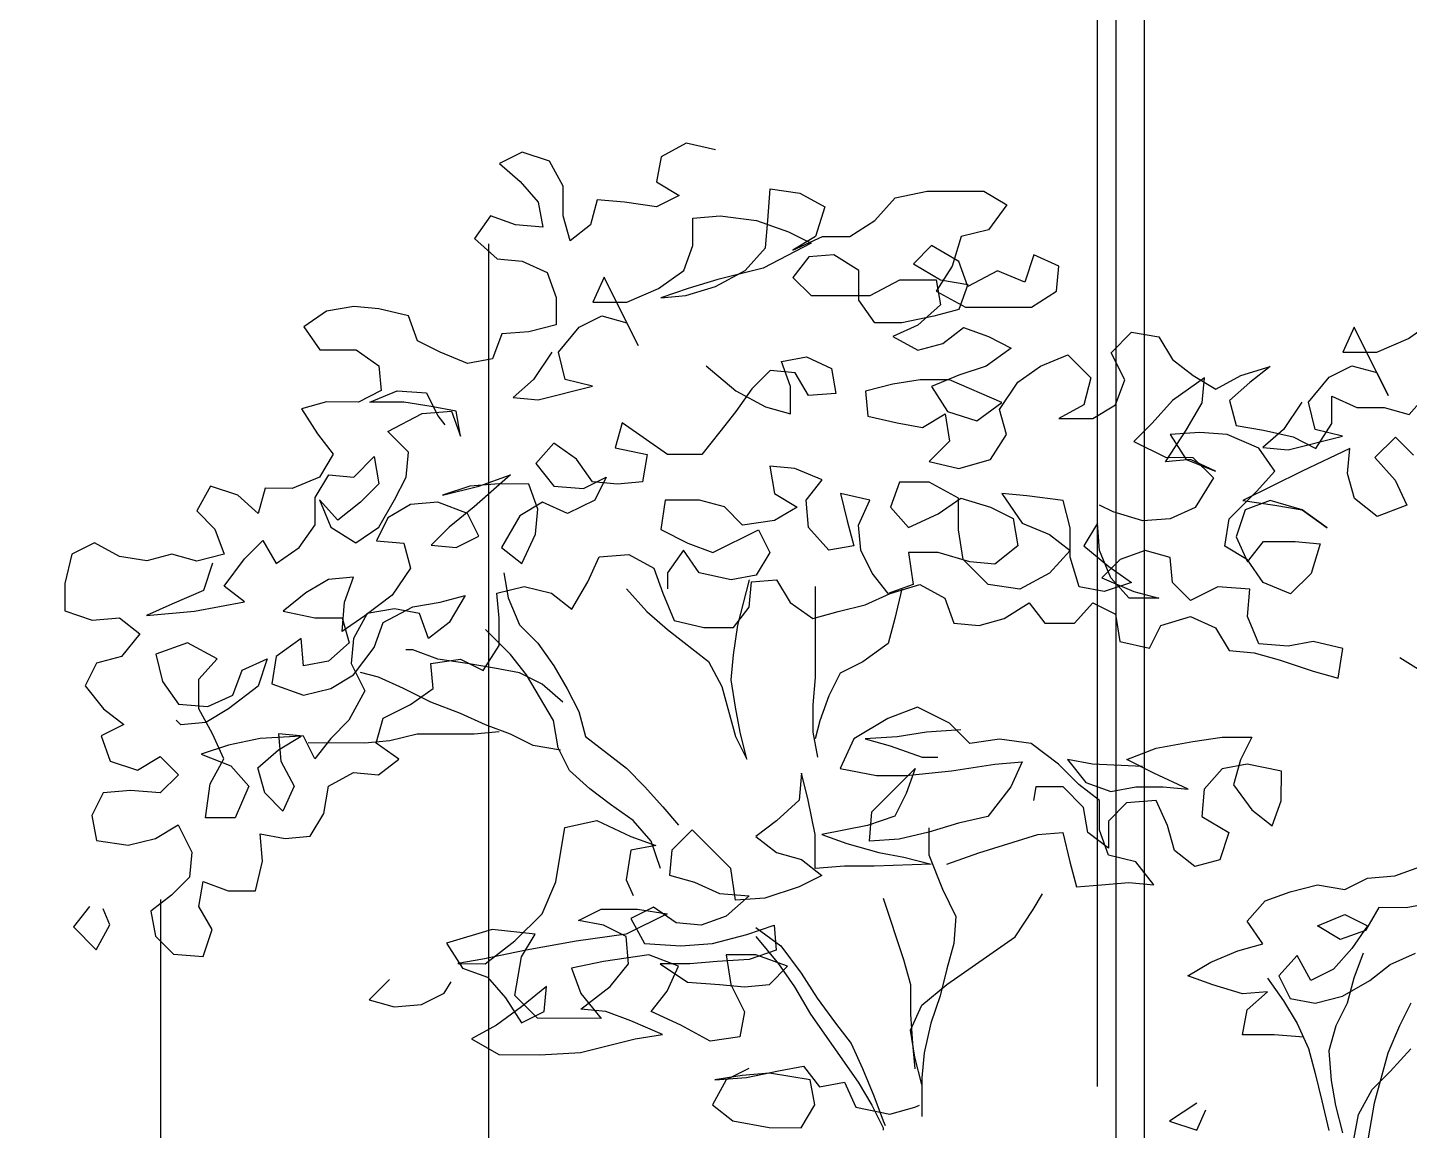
# Model space of a CAD drawing. Header units: millimetres. Extents: x -249630 to 95394, y -188036 to 109963.
# Drawn here: x -87299.6 to -86924.9, y 96982 to 97281.2 of the extents above; entities that cross this region are included whole.
import ezdxf

# ---------------------------------------------------------------- set-up
doc = ezdxf.new("R2010")
doc.units = ezdxf.units.MM
for name, color, linetype in [('AHojas', 86, 'Continuous'), ('ATronco', 36, 'Continuous'), ('Layer2', 8, 'Continuous')]:
    doc.layers.add(name, color=color, linetype=linetype)

# ---------------------------------------------------------------- blocks, each defined once
blk = doc.blocks.new('Arbol_01')
at = {"layer": 'AHojas'}
for p, q in [((-0.10552, 2.83584), (-0.11685, 2.82967)), ((-0.09214, 2.83273), (-0.10552, 2.83584)), ((-0.17966, 2.83178), (-0.18996, 2.82665)), ((-0.16731, 2.82765), (-0.17966, 2.83178)), ((-0.11685, 2.82967), (-0.11892, 2.81834)), ((-0.18996, 2.82665), (-0.1807, 2.8184)), ((-0.16114, 2.81632), (-0.16731, 2.82765)), ((-0.1807, 2.8184), (-0.17247, 2.80912)), ((-0.16115, 2.80294), (-0.16114, 2.81632)), ((-0.11892, 2.81834), (-0.10863, 2.81216)), ((-0.17247, 2.80912), (-0.17043, 2.7978)), ((-0.1457, 2.81013), (-0.1488, 2.79881)), ((-0.13335, 2.80909), (-0.1457, 2.81013)), ((-0.11893, 2.80702), (-0.13335, 2.80909)), ((-0.10863, 2.81216), (-0.11893, 2.80702)), ((-0.06848, 2.80079), (-0.06744, 2.81521)), ((-0.06744, 2.81521), (-0.05406, 2.81314)), ((-0.05406, 2.81314), (-0.04274, 2.80695)), ((-0.02009, 2.80075), (-0.01081, 2.81104)), ((-0.01081, 2.81104), (0.00361, 2.81411)), ((0.00361, 2.81411), (0.02935, 2.81409)), ((0.02935, 2.81409), (0.03964, 2.8079)), ((-0.1941, 2.80297), (-0.20132, 2.79268)), ((-0.18278, 2.79884), (-0.1941, 2.80297)), ((-0.15807, 2.79161), (-0.16115, 2.80294)), ((-0.10246, 2.80185), (-0.09011, 2.80287)), ((-0.09011, 2.80287), (-0.07363, 2.8008)), ((-0.04274, 2.80695), (-0.04687, 2.79356)), ((0.03964, 2.8079), (0.03139, 2.79658)), ((-0.17043, 2.7978), (-0.18278, 2.79884)), ((-0.1488, 2.79881), (-0.15807, 2.79161)), ((-0.10247, 2.7895), (-0.10246, 2.80185)), ((-0.07363, 2.8008), (-0.05922, 2.79564)), ((-0.06953, 2.78844), (-0.06848, 2.80079)), ((-0.03142, 2.79355), (-0.02009, 2.80075)), ((0.03139, 2.79658), (0.01903, 2.7935)), ((-0.20132, 2.79268), (-0.19103, 2.7834)), ((-0.04893, 2.79048), (-0.07056, 2.77917)), ((-0.05922, 2.79564), (-0.04893, 2.79048)), ((-0.05717, 2.7874), (-0.04378, 2.79356)), ((-0.04687, 2.79356), (-0.05717, 2.7874)), ((-0.04378, 2.79356), (-0.03142, 2.79355)), ((0.01903, 2.7935), (0.0149, 2.78012)), ((-0.1066, 2.77817), (-0.10247, 2.7895)), ((-0.0788, 2.77815), (-0.06953, 2.78844)), ((-0.04997, 2.7843), (-0.05718, 2.77504)), ((-0.03864, 2.78532), (-0.04997, 2.7843)), ((-0.02732, 2.7781), (-0.03864, 2.78532)), ((0.00564, 2.7894), (-0.0026, 2.78117)), ((0.01799, 2.78218), (0.00564, 2.7894)), ((0.05197, 2.78524), (0.04784, 2.77288)), ((0.0633, 2.78008), (0.05197, 2.78524)), ((-0.19103, 2.7834), (-0.17971, 2.78236)), ((-0.17971, 2.78236), (-0.16838, 2.7772)), ((-0.11794, 2.76995), (-0.1066, 2.77817)), ((-0.09219, 2.77095), (-0.0788, 2.77815)), ((-0.07056, 2.77917), (-0.09116, 2.77404)), ((-0.02733, 2.76472), (-0.02732, 2.7781)), ((-0.0026, 2.78117), (0.00975, 2.77395)), ((0.0149, 2.78012), (0.00768, 2.7688)), ((0.0221, 2.77085), (0.01799, 2.78218)), ((0.03549, 2.77804), (0.0221, 2.77085)), ((0.04784, 2.77288), (0.03549, 2.77804)), ((0.06226, 2.76875), (0.0633, 2.78008)), ((-0.16838, 2.7772), (-0.16428, 2.76587)), ((-0.14264, 2.77512), (-0.1478, 2.7638)), ((-0.12723, 2.74421), (-0.14264, 2.77512)), ((-0.09116, 2.77404), (-0.10455, 2.76993)), ((-0.05718, 2.77504), (-0.04895, 2.76679)), ((-0.02218, 2.76677), (-0.00879, 2.77397)), ((-0.00879, 2.77397), (0.00769, 2.77395)), ((0.00769, 2.77395), (0.00974, 2.76262)), ((0.00975, 2.77395), (0.0221, 2.77188)), ((0.0221, 2.77188), (0.01797, 2.76056)), ((-0.16428, 2.76587), (-0.16429, 2.75351)), ((-0.13236, 2.76378), (-0.11794, 2.76995)), ((-0.10455, 2.76993), (-0.11691, 2.76583)), ((-0.11691, 2.76583), (-0.10558, 2.76685)), ((-0.10558, 2.76685), (-0.09219, 2.77095)), ((-0.04895, 2.76679), (-0.02218, 2.76677)), ((0.00768, 2.7688), (0.02106, 2.76158)), ((0.05092, 2.76156), (0.06226, 2.76875)), ((-0.26828, 2.75979), (-0.27858, 2.75259)), ((-0.25592, 2.76184), (-0.26828, 2.75979)), ((-0.2446, 2.7608), (-0.25592, 2.76184)), ((-0.23121, 2.75769), (-0.2446, 2.7608)), ((-0.1478, 2.7638), (-0.13236, 2.76378)), ((-0.02013, 2.75441), (-0.02733, 2.76472)), ((0.00974, 2.76262), (-0.00057, 2.75336)), ((0.01797, 2.76056), (0.00664, 2.75748)), ((0.02106, 2.76158), (0.05092, 2.76156)), ((-0.2271, 2.74636), (-0.23121, 2.75769)), ((-0.16429, 2.75351), (-0.17665, 2.75044)), ((-0.15399, 2.75248), (-0.14369, 2.75761)), ((-0.14369, 2.75761), (-0.13237, 2.75452)), ((-0.13237, 2.75452), (-0.12723, 2.74421)), ((-0.00778, 2.7544), (-0.02013, 2.75441)), ((-0.00057, 2.75336), (-0.0119, 2.74823)), ((0.00664, 2.75748), (-0.00778, 2.7544)), ((0.22164, 2.74734), (0.23297, 2.75557)), ((-0.27858, 2.75259), (-0.27138, 2.74229)), ((-0.189, 2.74942), (-0.19313, 2.7381)), ((-0.17665, 2.75044), (-0.189, 2.74942)), ((-0.16327, 2.74116), (-0.15399, 2.75248)), ((-0.0119, 2.74823), (-0.00058, 2.74204)), ((0.01075, 2.74512), (0.02002, 2.75232)), ((0.02002, 2.75232), (0.03135, 2.74819)), ((0.03135, 2.74819), (0.04164, 2.74303)), ((0.08694, 2.74093), (0.09622, 2.75019)), ((0.09622, 2.75019), (0.10857, 2.74812)), ((0.10857, 2.74812), (0.11474, 2.73781)), ((0.19693, 2.75251), (0.19177, 2.74119)), ((0.21235, 2.72161), (0.19693, 2.75251)), ((0.20721, 2.74118), (0.22164, 2.74734)), ((-0.27138, 2.74229), (-0.25491, 2.74227)), ((-0.25491, 2.74227), (-0.24462, 2.73505)), ((-0.21681, 2.74121), (-0.2271, 2.74636)), ((-0.20446, 2.73605), (-0.21681, 2.74121)), ((-0.16636, 2.74116), (-0.17461, 2.72881)), ((-0.16019, 2.7288), (-0.16327, 2.74116)), ((-0.00058, 2.74204), (0.01075, 2.74512)), ((0.04164, 2.74303), (0.0303, 2.7348)), ((0.09311, 2.72857), (0.08694, 2.74093)), ((0.19177, 2.74119), (0.20721, 2.74118)), ((-0.24462, 2.73505), (-0.2436, 2.72373)), ((-0.19313, 2.7381), (-0.20446, 2.73605)), ((-0.09635, 2.73492), (-0.08297, 2.72358)), ((-0.06236, 2.73695), (-0.05104, 2.739)), ((-0.05826, 2.72562), (-0.06236, 2.73695)), ((-0.05104, 2.739), (-0.03971, 2.73384)), ((0.0303, 2.7348), (0.01794, 2.73069)), ((0.04471, 2.72758), (0.05502, 2.73478)), ((0.05502, 2.73478), (0.06738, 2.73992)), ((0.06738, 2.73992), (0.07767, 2.72961)), ((0.11474, 2.73781), (0.124, 2.7306)), ((0.14562, 2.73058), (0.15901, 2.73468)), ((0.15901, 2.73468), (0.14974, 2.72749)), ((0.18558, 2.72987), (0.19588, 2.73501)), ((0.19588, 2.73501), (0.20721, 2.73191)), ((-0.17461, 2.72881), (-0.18388, 2.72058)), ((-0.14784, 2.7257), (-0.16019, 2.7288)), ((-0.06752, 2.73283), (-0.07576, 2.7246)), ((-0.05619, 2.73179), (-0.06752, 2.73283)), ((-0.05002, 2.72149), (-0.05619, 2.73179)), ((-0.03971, 2.73384), (-0.03767, 2.72251)), ((0.00044, 2.72865), (-0.01192, 2.7266)), ((0.01382, 2.72864), (0.00044, 2.72865)), ((0.01794, 2.73069), (0.00558, 2.72556)), ((0.0375, 2.71832), (0.01382, 2.72864)), ((0.07767, 2.72961), (0.07456, 2.71726)), ((0.08898, 2.71724), (0.09311, 2.72857)), ((0.12915, 2.72956), (0.11472, 2.71928)), ((0.124, 2.7306), (0.13429, 2.72441)), ((0.12811, 2.71824), (0.12915, 2.72956)), ((0.13429, 2.72441), (0.14562, 2.73058)), ((0.1763, 2.71855), (0.18558, 2.72987)), ((0.20721, 2.73191), (0.21235, 2.72161)), ((-0.2436, 2.72373), (-0.2539, 2.71859)), ((-0.24875, 2.71858), (-0.23639, 2.72372)), ((-0.23639, 2.72372), (-0.22301, 2.72268)), ((-0.22301, 2.72268), (-0.21787, 2.71238)), ((-0.17256, 2.71954), (-0.14784, 2.7257)), ((-0.07576, 2.7246), (-0.08298, 2.71431)), ((-0.08297, 2.72358), (-0.06959, 2.71636)), ((-0.05827, 2.71326), (-0.05826, 2.72562)), ((-0.03767, 2.72251), (-0.05002, 2.72149)), ((-0.01192, 2.7266), (-0.02428, 2.72353)), ((-0.02428, 2.72353), (-0.02326, 2.7122)), ((0.00558, 2.72556), (0.01278, 2.71422)), ((0.03646, 2.71523), (0.04471, 2.72758)), ((0.14974, 2.72749), (0.14047, 2.71926)), ((0.22181, 2.713), (0.23108, 2.72329)), ((-0.26832, 2.7186), (-0.27965, 2.71552)), ((-0.27965, 2.71552), (-0.27245, 2.70419)), ((-0.2539, 2.71859), (-0.26832, 2.7186)), ((-0.23331, 2.71857), (-0.24875, 2.71858)), ((-0.22095, 2.7165), (-0.23331, 2.71857)), ((-0.20963, 2.71443), (-0.22095, 2.7165)), ((-0.18388, 2.72058), (-0.17256, 2.71954)), ((-0.06959, 2.71636), (-0.05827, 2.71326)), ((0.02616, 2.71009), (0.0375, 2.71832)), ((0.03954, 2.7039), (0.03646, 2.71523)), ((0.07456, 2.71726), (0.06323, 2.71109)), ((0.07868, 2.71108), (0.08898, 2.71724)), ((0.11472, 2.71928), (0.10545, 2.70899)), ((0.12089, 2.70589), (0.12811, 2.71824)), ((0.14047, 2.71926), (0.14354, 2.70793)), ((0.17321, 2.71856), (0.16497, 2.70621)), ((0.17938, 2.70619), (0.1763, 2.71855)), ((0.18679, 2.70892), (0.1868, 2.72127)), ((0.1868, 2.72127), (0.19813, 2.71611)), ((0.19813, 2.71611), (0.21048, 2.7161)), ((0.21048, 2.7161), (0.22181, 2.713)), ((-0.24053, 2.70519), (-0.22508, 2.71341)), ((-0.22508, 2.71341), (-0.21169, 2.71443)), ((-0.21787, 2.71238), (-0.21478, 2.70825)), ((-0.21169, 2.71443), (-0.20758, 2.7031)), ((-0.20758, 2.7031), (-0.20963, 2.71443)), ((-0.13447, 2.70921), (-0.13757, 2.69789)), ((-0.11389, 2.69478), (-0.13447, 2.70921)), ((-0.08298, 2.71431), (-0.0902, 2.70505)), ((-0.02326, 2.7122), (-0.00988, 2.7091)), ((-0.00988, 2.7091), (0.00145, 2.70703)), ((0.00145, 2.70703), (0.01175, 2.7132)), ((0.01175, 2.7132), (0.0138, 2.70084)), ((0.01278, 2.71422), (0.02616, 2.71009)), ((0.06323, 2.71109), (0.07868, 2.71108)), ((0.10545, 2.70899), (0.0972, 2.70076)), ((0.17957, 2.6976), (0.18679, 2.70892)), ((-0.27245, 2.70419), (-0.26525, 2.69492)), ((-0.23127, 2.69591), (-0.24053, 2.70519)), ((-0.0902, 2.70505), (-0.09844, 2.69476)), ((0.03233, 2.69258), (0.03954, 2.7039)), ((0.11161, 2.69148), (0.12089, 2.70589)), ((0.12707, 2.70485), (0.11368, 2.70384)), ((0.11368, 2.70384), (0.12088, 2.6925)), ((0.13942, 2.70381), (0.12707, 2.70485)), ((0.15383, 2.69762), (0.13942, 2.70381)), ((0.14354, 2.70793), (0.1559, 2.70586)), ((0.16497, 2.70621), (0.15569, 2.69798)), ((0.1559, 2.70586), (0.16928, 2.70275)), ((0.16702, 2.69694), (0.19173, 2.70309)), ((0.16928, 2.70275), (0.17957, 2.6976)), ((0.19173, 2.70309), (0.17938, 2.70619)), ((0.21562, 2.70271), (0.20634, 2.69345)), ((0.22385, 2.69447), (0.21562, 2.70271)), ((-0.16537, 2.69997), (-0.17361, 2.69071)), ((-0.15508, 2.69276), (-0.16537, 2.69997)), ((-0.13757, 2.69789), (-0.12315, 2.69479)), ((0.0138, 2.70084), (0.00452, 2.69158)), ((0.0972, 2.70076), (0.11161, 2.69354)), ((0.16103, 2.68732), (0.15383, 2.69762)), ((0.15569, 2.69798), (0.16702, 2.69694)), ((0.19502, 2.69758), (0.17339, 2.68731)), ((0.19398, 2.68626), (0.19502, 2.69758)), ((-0.26525, 2.69492), (-0.27144, 2.68462)), ((-0.25599, 2.68461), (-0.24672, 2.69387)), ((-0.24672, 2.69387), (-0.24467, 2.68151)), ((-0.23231, 2.68459), (-0.23127, 2.69591)), ((-0.17361, 2.69071), (-0.16538, 2.68041)), ((-0.14788, 2.68245), (-0.15508, 2.69276)), ((-0.12315, 2.69479), (-0.12522, 2.68243)), ((-0.09844, 2.69476), (-0.11389, 2.69478)), ((0.00452, 2.69158), (0.01791, 2.68848)), ((0.01791, 2.68848), (0.03233, 2.69258)), ((0.11161, 2.69354), (0.12397, 2.69353)), ((0.12294, 2.6925), (0.11161, 2.69148)), ((0.12088, 2.6925), (0.13426, 2.68734)), ((0.13426, 2.68734), (0.12294, 2.6925)), ((0.12397, 2.69353), (0.13323, 2.68425)), ((0.20634, 2.69345), (0.2156, 2.68315)), ((-0.27144, 2.68462), (-0.2838, 2.67949)), ((-0.27351, 2.67536), (-0.26732, 2.68565)), ((-0.26732, 2.68565), (-0.25599, 2.68461)), ((-0.23747, 2.6743), (-0.23231, 2.68459)), ((-0.18494, 2.68557), (-0.20143, 2.67117)), ((-0.19936, 2.68044), (-0.18494, 2.68557)), ((-0.152, 2.67937), (-0.1417, 2.68451)), ((-0.1417, 2.68451), (-0.14686, 2.67421)), ((-0.06756, 2.68959), (-0.06551, 2.67723)), ((-0.05623, 2.68855), (-0.06756, 2.68959)), ((-0.04388, 2.68339), (-0.05623, 2.68855)), ((0.13323, 2.68425), (0.12498, 2.67088)), ((0.17339, 2.68731), (0.1466, 2.67394)), ((0.15278, 2.67806), (0.16103, 2.68732)), ((0.19706, 2.67493), (0.19398, 2.68626)), ((-0.32087, 2.68055), (-0.32705, 2.66923)), ((-0.30851, 2.67642), (-0.32087, 2.68055)), ((-0.29615, 2.6795), (-0.29925, 2.66817)), ((-0.2838, 2.67949), (-0.29615, 2.6795)), ((-0.24467, 2.68151), (-0.25291, 2.67328)), ((-0.21584, 2.67634), (-0.19936, 2.68044)), ((-0.20348, 2.68044), (-0.21584, 2.67634)), ((-0.1901, 2.68146), (-0.20348, 2.68044)), ((-0.17671, 2.68145), (-0.1901, 2.68146)), ((-0.1726, 2.67012), (-0.17671, 2.68145)), ((-0.16538, 2.68041), (-0.152, 2.67937)), ((-0.13655, 2.68141), (-0.14788, 2.68245)), ((-0.12522, 2.68243), (-0.13655, 2.68141)), ((-0.0511, 2.67413), (-0.04388, 2.68339)), ((-0.00887, 2.68232), (-0.013, 2.671)), ((0.00451, 2.68231), (-0.00887, 2.68232)), ((0.01789, 2.67509), (0.00451, 2.68231)), ((0.14042, 2.66571), (0.15278, 2.67806)), ((0.2156, 2.68315), (0.22074, 2.67182)), ((-0.29925, 2.66817), (-0.30851, 2.67642)), ((-0.27352, 2.663), (-0.27351, 2.67536)), ((-0.27145, 2.67433), (-0.26631, 2.66197)), ((-0.26322, 2.66505), (-0.27145, 2.67433)), ((-0.25291, 2.67328), (-0.26322, 2.66505)), ((-0.24469, 2.66195), (-0.23747, 2.6743)), ((-0.23026, 2.67223), (-0.24056, 2.66606)), ((-0.2179, 2.67325), (-0.23026, 2.67223)), ((-0.20452, 2.66809), (-0.2179, 2.67325)), ((-0.17054, 2.67321), (-0.18084, 2.66704)), ((-0.15922, 2.66805), (-0.17054, 2.67321)), ((-0.14686, 2.67421), (-0.15922, 2.66805)), ((-0.11494, 2.67418), (-0.11701, 2.6608)), ((-0.09949, 2.67417), (-0.11494, 2.67418)), ((-0.08817, 2.67107), (-0.09949, 2.67417)), ((-0.06551, 2.67723), (-0.05522, 2.67104)), ((-0.05008, 2.66177), (-0.0511, 2.67413)), ((-0.03565, 2.6772), (-0.03257, 2.66484)), ((-0.02226, 2.6741), (-0.03565, 2.6772)), ((-0.02742, 2.66278), (-0.02226, 2.6741)), ((0.00862, 2.66789), (0.01892, 2.67509)), ((0.01788, 2.66068), (0.01789, 2.67509)), ((0.01892, 2.67509), (0.03231, 2.67096)), ((0.03746, 2.67713), (0.04671, 2.66374)), ((0.04879, 2.67609), (0.03746, 2.67713)), ((0.06526, 2.67402), (0.04879, 2.67609)), ((0.06834, 2.66166), (0.06526, 2.67402)), ((0.08791, 2.66885), (0.08173, 2.67194)), ((0.1466, 2.67394), (0.16102, 2.67187)), ((0.15896, 2.67393), (0.14763, 2.66983)), ((0.17337, 2.6698), (0.15896, 2.67393)), ((0.16102, 2.67187), (0.17337, 2.6698)), ((0.20735, 2.66668), (0.19706, 2.67493)), ((0.22074, 2.67182), (0.20735, 2.66668)), ((-0.32705, 2.66923), (-0.31882, 2.66098)), ((-0.24056, 2.66606), (-0.24572, 2.65577)), ((-0.20143, 2.67117), (-0.21277, 2.66192)), ((-0.19938, 2.65779), (-0.20452, 2.66809)), ((-0.18084, 2.66704), (-0.18909, 2.65263)), ((-0.17364, 2.65879), (-0.1726, 2.67012)), ((-0.07994, 2.66283), (-0.08817, 2.67107)), ((-0.05522, 2.67104), (-0.06552, 2.66487)), ((-0.013, 2.671), (-0.00477, 2.66173)), ((-0.00477, 2.66173), (0.00862, 2.66789)), ((0.03231, 2.67096), (0.0426, 2.6658)), ((0.0426, 2.6658), (0.04465, 2.65344)), ((0.10129, 2.66472), (0.08791, 2.66885)), ((0.11365, 2.66574), (0.10129, 2.66472)), ((0.12498, 2.67088), (0.11365, 2.66574)), ((0.13835, 2.65336), (0.14042, 2.66571)), ((0.14763, 2.66983), (0.1435, 2.65747)), ((0.18469, 2.66155), (0.17337, 2.6698)), ((0.17337, 2.6698), (0.18469, 2.66155)), ((-0.31882, 2.66098), (-0.31472, 2.64965)), ((-0.28073, 2.65271), (-0.27352, 2.663)), ((-0.26631, 2.66197), (-0.25499, 2.65475)), ((-0.25499, 2.65475), (-0.24469, 2.66195)), ((-0.21277, 2.66192), (-0.22101, 2.65369)), ((-0.11701, 2.6608), (-0.10466, 2.65461)), ((-0.09333, 2.65048), (-0.07273, 2.66076)), ((-0.06552, 2.66487), (-0.07994, 2.66283)), ((-0.07273, 2.66076), (-0.06759, 2.65046)), ((-0.04082, 2.65146), (-0.05008, 2.66177)), ((-0.03257, 2.66484), (-0.02949, 2.65351)), ((-0.0264, 2.65145), (-0.02742, 2.66278)), ((0.01993, 2.64729), (0.01788, 2.66068)), ((0.04671, 2.66374), (0.05907, 2.65858)), ((0.06832, 2.64827), (0.06834, 2.66166)), ((0.08069, 2.66371), (0.07451, 2.65342)), ((0.08171, 2.65135), (0.08069, 2.66371)), ((-0.3734, 2.65486), (-0.3837, 2.64972)), ((-0.36208, 2.64867), (-0.3734, 2.65486)), ((-0.30545, 2.64759), (-0.29721, 2.65582)), ((-0.29721, 2.65582), (-0.29104, 2.64551)), ((-0.29104, 2.64551), (-0.28073, 2.65271)), ((-0.24572, 2.65577), (-0.23337, 2.65473)), ((-0.23337, 2.65473), (-0.23029, 2.6434)), ((-0.22101, 2.65369), (-0.20969, 2.65265)), ((-0.20969, 2.65265), (-0.19938, 2.65779)), ((-0.18909, 2.65263), (-0.17983, 2.64541)), ((-0.17983, 2.64541), (-0.17364, 2.65879)), ((-0.10466, 2.65461), (-0.09333, 2.65048)), ((-0.02949, 2.65351), (-0.04082, 2.65146)), ((0.04465, 2.65344), (0.03434, 2.64522)), ((0.05907, 2.65858), (0.06833, 2.65136)), ((0.07451, 2.65342), (0.08582, 2.64414)), ((0.14864, 2.64717), (0.13835, 2.65336)), ((0.1435, 2.65747), (0.14864, 2.64614)), ((0.14864, 2.64614), (0.15585, 2.6554)), ((0.15585, 2.6554), (0.17027, 2.65539)), ((0.17027, 2.65539), (0.18159, 2.65435)), ((0.18159, 2.65435), (0.17746, 2.64097)), ((-0.3837, 2.64972), (-0.38681, 2.63633)), ((-0.34973, 2.6466), (-0.36208, 2.64867)), ((-0.3384, 2.64968), (-0.34973, 2.6466)), ((-0.32708, 2.64658), (-0.3384, 2.64968)), ((-0.31472, 2.64965), (-0.32708, 2.64658)), ((-0.31473, 2.63524), (-0.30545, 2.64759)), ((-0.14998, 2.63715), (-0.14482, 2.64847)), ((-0.14482, 2.64847), (-0.13143, 2.64949)), ((-0.13143, 2.64949), (-0.12011, 2.6433)), ((-0.10672, 2.65152), (-0.11394, 2.64123)), ((-0.09952, 2.64122), (-0.10672, 2.65152)), ((-0.06759, 2.65046), (-0.07378, 2.64017)), ((-0.02127, 2.64115), (-0.0264, 2.65145)), ((-0.00478, 2.6504), (-0.00274, 2.63598)), ((0.0086, 2.65039), (-0.00478, 2.6504)), ((0.02302, 2.64626), (0.0086, 2.65039)), ((0.03124, 2.63595), (0.01993, 2.64729)), ((0.06833, 2.65136), (0.05905, 2.64108)), ((0.07243, 2.63488), (0.06832, 2.64827)), ((0.08685, 2.63899), (0.08171, 2.65135)), ((0.09098, 2.64722), (0.08273, 2.63899)), ((0.10231, 2.65133), (0.09098, 2.64722)), ((0.11363, 2.64823), (0.10231, 2.65133)), ((0.11465, 2.63691), (0.11363, 2.64823)), ((0.15584, 2.63687), (0.14864, 2.64717)), ((-0.31987, 2.64554), (-0.324, 2.63319)), ((-0.23029, 2.6434), (-0.23854, 2.63105)), ((-0.12011, 2.6433), (-0.116, 2.63197)), ((-0.11394, 2.64123), (-0.11394, 2.63403)), ((-0.08511, 2.63812), (-0.09952, 2.64122)), ((-0.07378, 2.64017), (-0.08511, 2.63812)), ((-0.01407, 2.63187), (-0.02127, 2.64115)), ((0.03434, 2.64522), (0.02302, 2.64626)), ((0.05905, 2.64108), (0.04566, 2.63388)), ((0.08582, 2.64414), (0.09611, 2.63692)), ((0.17746, 2.64097), (0.16819, 2.63171)), ((-0.38681, 2.63633), (-0.38682, 2.62398)), ((-0.30547, 2.62802), (-0.31473, 2.63524)), ((-0.26736, 2.63828), (-0.27766, 2.63212)), ((-0.25603, 2.6393), (-0.26736, 2.63828)), ((-0.26016, 2.62798), (-0.25603, 2.6393)), ((-0.19117, 2.63204), (-0.17881, 2.63511)), ((-0.17881, 2.63511), (-0.16646, 2.63201)), ((-0.1572, 2.6248), (-0.14998, 2.63715)), ((-0.08204, 2.61752), (-0.07687, 2.63811)), ((-0.07688, 2.62575), (-0.07584, 2.63708)), ((-0.07584, 2.63708), (-0.06451, 2.6381)), ((-0.06451, 2.6381), (-0.05835, 2.6278)), ((-0.00274, 2.63598), (-0.01407, 2.63187)), ((-0.01304, 2.63187), (0.00035, 2.63598)), ((-0.00789, 2.63393), (-0.01099, 2.62055)), ((0.00035, 2.63598), (0.01167, 2.62979)), ((0.04566, 2.63388), (0.03124, 2.63595)), ((0.08375, 2.63282), (0.07243, 2.63488)), ((0.08273, 2.63899), (0.09714, 2.6328)), ((0.09611, 2.63692), (0.08375, 2.63282)), ((0.09508, 2.62972), (0.08685, 2.63899)), ((0.12288, 2.62866), (0.11465, 2.63691)), ((0.13524, 2.63483), (0.12288, 2.62866)), ((0.14966, 2.63378), (0.13524, 2.63483)), ((0.16819, 2.63171), (0.15584, 2.63687)), ((-0.324, 2.63319), (-0.33842, 2.62702)), ((-0.32813, 2.62392), (-0.30547, 2.62802)), ((-0.27766, 2.63212), (-0.28797, 2.62389)), ((-0.2612, 2.6146), (-0.26016, 2.62798)), ((-0.23854, 2.63105), (-0.2509, 2.62179)), ((-0.22927, 2.62589), (-0.21692, 2.62794)), ((-0.21692, 2.62794), (-0.20559, 2.63102)), ((-0.20559, 2.63102), (-0.21281, 2.61867)), ((-0.19015, 2.62071), (-0.19117, 2.63204)), ((-0.16646, 2.63201), (-0.1572, 2.6248)), ((-0.116, 2.63197), (-0.11087, 2.61961)), ((-0.05835, 2.6278), (-0.04806, 2.62058)), ((-0.02437, 2.62674), (-0.01304, 2.63187)), ((0.01167, 2.62979), (0.01578, 2.61846)), ((0.03844, 2.6205), (0.04977, 2.6277)), ((0.04977, 2.6277), (0.05697, 2.61842)), ((0.07036, 2.61841), (0.0786, 2.62767)), ((0.0786, 2.62767), (0.08889, 2.62251)), ((0.10846, 2.6297), (0.09508, 2.62972)), ((0.09714, 2.6328), (0.10846, 2.6297)), ((0.14861, 2.62143), (0.14966, 2.63378)), ((-0.38682, 2.62398), (-0.37446, 2.61985)), ((-0.33842, 2.62702), (-0.34975, 2.62189)), ((-0.34975, 2.62189), (-0.32813, 2.62392)), ((-0.28797, 2.62389), (-0.27356, 2.62079)), ((-0.2509, 2.62179), (-0.2612, 2.6146)), ((-0.24987, 2.62282), (-0.25606, 2.6115)), ((-0.23751, 2.62487), (-0.24987, 2.62282)), ((-0.24267, 2.6187), (-0.22927, 2.62589)), ((-0.22619, 2.6228), (-0.23751, 2.62487)), ((-0.22208, 2.61147), (-0.22619, 2.6228)), ((-0.0841, 2.61649), (-0.07688, 2.62575)), ((-0.04806, 2.62058), (-0.03673, 2.62366)), ((-0.03673, 2.62366), (-0.02437, 2.62674)), ((0.08889, 2.62251), (0.09094, 2.61016)), ((0.10948, 2.61735), (0.12287, 2.62145)), ((0.12287, 2.62145), (0.13419, 2.61629)), ((0.15375, 2.60907), (0.14861, 2.62143)), ((-0.37446, 2.61985), (-0.36211, 2.62087)), ((-0.36211, 2.62087), (-0.35285, 2.61365)), ((-0.27356, 2.62079), (-0.2612, 2.62077)), ((-0.2612, 2.62077), (-0.25812, 2.60945)), ((-0.2468, 2.60738), (-0.24267, 2.6187)), ((-0.21281, 2.61867), (-0.22208, 2.61147)), ((-0.19016, 2.60835), (-0.19015, 2.62071)), ((-0.11087, 2.61961), (-0.09748, 2.61651)), ((-0.09748, 2.61651), (-0.0841, 2.61649)), ((0.01578, 2.61846), (0.02711, 2.61742)), ((0.02711, 2.61742), (0.03844, 2.6205)), ((0.05697, 2.61842), (0.07036, 2.61841)), ((0.10432, 2.60705), (0.10948, 2.61735)), ((0.13419, 2.61629), (0.14036, 2.60599)), ((-0.35285, 2.61365), (-0.36109, 2.60336)), ((-0.33123, 2.60951), (-0.34565, 2.60438)), ((-0.31785, 2.60229), (-0.33123, 2.60951)), ((-0.27974, 2.61152), (-0.29108, 2.6033)), ((-0.27872, 2.59917), (-0.27974, 2.61152)), ((-0.25812, 2.60945), (-0.2674, 2.60122)), ((-0.25606, 2.6115), (-0.2571, 2.60018)), ((0.09094, 2.61016), (0.10432, 2.60705)), ((0.16714, 2.60803), (0.15375, 2.60907)), ((0.17846, 2.61008), (0.16714, 2.60803)), ((0.19185, 2.60697), (0.17846, 2.61008)), ((-0.36109, 2.60336), (-0.37242, 2.60028)), ((-0.34565, 2.60438), (-0.34257, 2.59202)), ((-0.29108, 2.6033), (-0.29315, 2.59094)), ((-0.25607, 2.59503), (-0.2468, 2.60738)), ((-0.21797, 2.6022), (-0.22929, 2.60633)), ((-0.19738, 2.59703), (-0.19016, 2.60835)), ((0.14036, 2.60599), (0.15169, 2.60495)), ((0.15169, 2.60495), (0.16301, 2.60185)), ((0.18978, 2.59359), (0.19185, 2.60697)), ((0.21759, 2.60283), (0.23096, 2.59458)), ((-0.37242, 2.60028), (-0.37758, 2.58999)), ((-0.32609, 2.59303), (-0.31785, 2.60229)), ((-0.31066, 2.58581), (-0.30653, 2.59713)), ((-0.30653, 2.59713), (-0.2952, 2.60227)), ((-0.2952, 2.60227), (-0.29933, 2.58992)), ((-0.2674, 2.60122), (-0.27872, 2.59917)), ((-0.2571, 2.60018), (-0.25093, 2.58782)), ((-0.22106, 2.60014), (-0.20767, 2.60219)), ((-0.22004, 2.58882), (-0.22106, 2.60014)), ((-0.20459, 2.60013), (-0.21797, 2.6022)), ((-0.20767, 2.60219), (-0.19738, 2.59703)), ((-0.19223, 2.59806), (-0.20459, 2.60013)), ((0.16301, 2.60185), (0.17845, 2.59669)), ((0.17845, 2.59669), (0.18978, 2.59359)), ((-0.34257, 2.59202), (-0.33537, 2.58171)), ((-0.32611, 2.57965), (-0.32609, 2.59303)), ((-0.29315, 2.59094), (-0.27874, 2.58578)), ((-0.26638, 2.58886), (-0.25607, 2.59503)), ((-0.24475, 2.59399), (-0.25298, 2.59605)), ((-0.37758, 2.58999), (-0.36935, 2.57969)), ((-0.32199, 2.58067), (-0.31066, 2.58581)), ((-0.29933, 2.58992), (-0.31272, 2.57963)), ((-0.27874, 2.58578), (-0.26638, 2.58886)), ((-0.25093, 2.58782), (-0.25815, 2.57444)), ((-0.22108, 2.58264), (-0.23343, 2.58883)), ((-0.23034, 2.58162), (-0.22004, 2.58882)), ((-0.36935, 2.57969), (-0.36009, 2.57247)), ((-0.33537, 2.58171), (-0.32199, 2.58067)), ((-0.31994, 2.56831), (-0.32611, 2.57965)), ((-0.31272, 2.57963), (-0.32302, 2.57347)), ((-0.24271, 2.57545), (-0.23034, 2.58162)), ((-0.00073, 2.58038), (-0.01412, 2.57524)), ((0.01368, 2.57316), (-0.00073, 2.58038)), ((-0.36009, 2.57247), (-0.37039, 2.56733)), ((-0.33435, 2.57245), (-0.33641, 2.57451)), ((-0.32302, 2.57347), (-0.33435, 2.57245)), ((-0.25815, 2.57444), (-0.2664, 2.56621)), ((-0.24581, 2.56413), (-0.24271, 2.57545)), ((-0.01412, 2.57524), (-0.02957, 2.56599)), ((0.02294, 2.56388), (0.01368, 2.57316)), ((-0.37039, 2.56733), (-0.36629, 2.556)), ((-0.3148, 2.55698), (-0.31994, 2.56831)), ((-0.29832, 2.56624), (-0.31274, 2.56316)), ((-0.27978, 2.56725), (-0.29832, 2.56624)), ((-0.29008, 2.56829), (-0.28906, 2.55593)), ((-0.27875, 2.56725), (-0.29008, 2.56829)), ((-0.29008, 2.56108), (-0.27978, 2.56725)), ((-0.27361, 2.55695), (-0.27875, 2.56725)), ((-0.2664, 2.56621), (-0.27361, 2.55695)), ((-0.22727, 2.56823), (-0.23963, 2.56515)), ((-0.02957, 2.56599), (-0.03576, 2.55261)), ((-0.01001, 2.567), (-0.02442, 2.56598)), ((-0.02442, 2.56598), (-0.0131, 2.56289)), ((0.00338, 2.56905), (-0.01001, 2.567)), ((0.01883, 2.57006), (0.00338, 2.56905)), ((0.03633, 2.56593), (0.02294, 2.56388)), ((0.05074, 2.56386), (0.03633, 2.56593)), ((0.12385, 2.56482), (0.13724, 2.56687)), ((0.13724, 2.56687), (0.15062, 2.56685)), ((0.15062, 2.56685), (0.14547, 2.55656)), ((-0.31274, 2.56316), (-0.3251, 2.55905)), ((-0.3251, 2.55905), (-0.31171, 2.55389)), ((-0.29936, 2.55285), (-0.29008, 2.56108)), ((-0.23552, 2.55691), (-0.24581, 2.56413)), ((-0.0131, 2.56289), (0.00131, 2.55772)), ((0.06309, 2.55458), (0.05074, 2.56386)), ((0.09398, 2.55661), (0.10737, 2.56175)), ((0.10737, 2.56175), (0.12385, 2.56482)), ((-0.36629, 2.556), (-0.35393, 2.55187)), ((-0.35393, 2.55187), (-0.34363, 2.55804)), ((-0.34363, 2.55804), (-0.3354, 2.54979)), ((-0.32099, 2.54566), (-0.3148, 2.55698)), ((-0.31171, 2.55389), (-0.30349, 2.54462)), ((-0.29628, 2.54152), (-0.29936, 2.55285)), ((-0.28906, 2.55593), (-0.28289, 2.5446)), ((-0.24479, 2.54971), (-0.23552, 2.55691)), ((-0.03576, 2.55261), (-0.01929, 2.54951)), ((-0.02136, 2.53303), (-0.00178, 2.55258)), ((-0.00178, 2.55258), (-0.00591, 2.54126)), ((0.00131, 2.55772), (0.00852, 2.55772)), ((0.01469, 2.55153), (0.03426, 2.5546)), ((0.03426, 2.5546), (0.04662, 2.55562)), ((0.04662, 2.55562), (0.04146, 2.5443)), ((0.07235, 2.5453), (0.06309, 2.55458)), ((0.06721, 2.55663), (0.07544, 2.54633)), ((0.07853, 2.55456), (0.06721, 2.55663)), ((0.10119, 2.55351), (0.07853, 2.55456)), ((0.10633, 2.55042), (0.09398, 2.55661)), ((0.14855, 2.5545), (0.13722, 2.55245)), ((0.14547, 2.55656), (0.14237, 2.54524)), ((0.164, 2.5514), (0.14855, 2.5545)), ((-0.3354, 2.54979), (-0.34365, 2.54156)), ((-0.26745, 2.54458), (-0.25611, 2.55075)), ((-0.25611, 2.55075), (-0.24479, 2.54971)), ((-0.05327, 2.55057), (-0.05431, 2.53821)), ((-0.05019, 2.53821), (-0.05327, 2.55057)), ((-0.01929, 2.54951), (-0.0059, 2.54949)), ((-0.0059, 2.54949), (0.01469, 2.55153)), ((0.07544, 2.54633), (0.08676, 2.5422)), ((0.12177, 2.5432), (0.10633, 2.55042)), ((0.13722, 2.55245), (0.12898, 2.54319)), ((0.16398, 2.53801), (0.164, 2.5514)), ((-0.36939, 2.54159), (-0.37455, 2.5313)), ((-0.35703, 2.54261), (-0.36939, 2.54159)), ((-0.34365, 2.54156), (-0.35703, 2.54261)), ((-0.32306, 2.53022), (-0.32099, 2.54566)), ((-0.30349, 2.54462), (-0.30968, 2.53021)), ((-0.28805, 2.53328), (-0.29628, 2.54152)), ((-0.28289, 2.5446), (-0.28805, 2.53328)), ((-0.26952, 2.53223), (-0.26745, 2.54458)), ((-0.00591, 2.54126), (-0.01107, 2.53096)), ((0.04146, 2.5443), (0.03115, 2.53092)), ((0.05278, 2.54429), (0.05175, 2.53811)), ((0.06514, 2.54428), (0.05278, 2.54429)), ((0.0744, 2.535), (0.06514, 2.54428)), ((0.08161, 2.53809), (0.07235, 2.5453)), ((0.08676, 2.5422), (0.09809, 2.54425)), ((0.09809, 2.54425), (0.11045, 2.54424)), ((0.11045, 2.54424), (0.12177, 2.5432)), ((0.12898, 2.54319), (0.12794, 2.53084)), ((0.14237, 2.54524), (0.15059, 2.5339)), ((-0.05431, 2.53821), (-0.06461, 2.52895)), ((-0.04712, 2.52276), (-0.05019, 2.53821)), ((0.07645, 2.52368), (0.0744, 2.535)), ((0.0816, 2.5247), (0.08161, 2.53809)), ((0.09396, 2.53705), (0.08572, 2.52882)), ((0.10735, 2.53806), (0.09396, 2.53705)), ((0.11249, 2.52673), (0.10735, 2.53806)), ((0.15059, 2.5339), (0.15985, 2.52669)), ((0.15985, 2.52669), (0.16398, 2.53801)), ((-0.37455, 2.5313), (-0.3725, 2.51997)), ((-0.30968, 2.53021), (-0.32306, 2.53022)), ((-0.27571, 2.52194), (-0.26952, 2.53223)), ((-0.16038, 2.52595), (-0.14596, 2.52903)), ((-0.14596, 2.52903), (-0.13052, 2.52181)), ((-0.06461, 2.52895), (-0.07389, 2.52175)), ((-0.01107, 2.53096), (-0.02343, 2.52686)), ((-0.02241, 2.51965), (-0.02136, 2.53303)), ((0.01776, 2.52785), (0.00437, 2.52374)), ((0.03115, 2.53092), (0.01776, 2.52785)), ((0.08572, 2.52882), (0.08571, 2.51646)), ((0.12794, 2.53084), (0.14029, 2.52362)), ((-0.34572, 2.52097), (-0.33542, 2.52714)), ((-0.33542, 2.52714), (-0.32926, 2.51478)), ((-0.29836, 2.52299), (-0.28703, 2.52092)), ((-0.29734, 2.51063), (-0.29836, 2.52299)), ((-0.28703, 2.52092), (-0.27571, 2.52194)), ((-0.16452, 2.50124), (-0.16038, 2.52595)), ((-0.13052, 2.52181), (-0.1192, 2.51768)), ((-0.10272, 2.52487), (-0.11199, 2.51561)), ((-0.08523, 2.50735), (-0.10272, 2.52487)), ((-0.07389, 2.52175), (-0.06463, 2.51454)), ((-0.04713, 2.50731), (-0.04712, 2.52276)), ((-0.02343, 2.52686), (-0.04403, 2.52276)), ((-0.04403, 2.52276), (-0.0327, 2.51863)), ((0.00437, 2.52374), (-0.00902, 2.52066)), ((0.00437, 2.5258), (0.00436, 2.51344)), ((0.02701, 2.51445), (0.05379, 2.52267)), ((0.05379, 2.52267), (0.06512, 2.52369)), ((0.06512, 2.52369), (0.0682, 2.5103)), ((0.08571, 2.51646), (0.07645, 2.52368)), ((0.0857, 2.51337), (0.0816, 2.5247)), ((0.11557, 2.5154), (0.11249, 2.52673)), ((0.14029, 2.52362), (0.13616, 2.51126)), ((-0.3725, 2.51997), (-0.35808, 2.5179)), ((-0.35808, 2.5179), (-0.34572, 2.52097)), ((-0.13053, 2.51563), (-0.1326, 2.50224)), ((-0.1192, 2.51768), (-0.13053, 2.51563)), ((-0.11199, 2.51561), (-0.11303, 2.50429)), ((-0.0327, 2.51863), (-0.01829, 2.5145)), ((-0.00902, 2.52066), (-0.02241, 2.51965)), ((0.12483, 2.50819), (0.11557, 2.5154)), ((-0.32926, 2.51478), (-0.3303, 2.50345)), ((-0.30044, 2.49725), (-0.29734, 2.51063)), ((-0.06463, 2.51454), (-0.0533, 2.51144)), ((-0.0533, 2.51144), (-0.04404, 2.50422)), ((0.00539, 2.50933), (-0.02036, 2.50832)), ((-0.01829, 2.5145), (-0.00697, 2.51243)), ((-0.00697, 2.51243), (0.00539, 2.50933)), ((0.01259, 2.50932), (0.02701, 2.51445)), ((0.0682, 2.5103), (0.07128, 2.49897)), ((0.09806, 2.51027), (0.0857, 2.51337)), ((0.10629, 2.49997), (0.09806, 2.51027)), ((0.13616, 2.51126), (0.12483, 2.50819)), ((-0.3303, 2.50345), (-0.33854, 2.49522)), ((-0.11303, 2.50429), (-0.10171, 2.50119)), ((-0.08318, 2.49293), (-0.08523, 2.50735)), ((-0.04404, 2.50422), (-0.05434, 2.49908)), ((-0.03374, 2.50833), (-0.04713, 2.50731)), ((-0.02036, 2.50832), (-0.03374, 2.50833)), ((0.19278, 2.49783), (0.20308, 2.50297)), ((0.20308, 2.50297), (0.21544, 2.50398)), ((0.21544, 2.50398), (0.22677, 2.50809)), ((-0.32619, 2.49006), (-0.32412, 2.50139)), ((-0.32412, 2.50139), (-0.3128, 2.49726)), ((-0.3128, 2.49726), (-0.30044, 2.49725)), ((-0.17071, 2.48683), (-0.16452, 2.50124)), ((-0.1326, 2.50224), (-0.12952, 2.49503)), ((-0.10171, 2.50119), (-0.09039, 2.49603)), ((-0.05434, 2.49908), (-0.06979, 2.49395)), ((0.07128, 2.49897), (0.0826, 2.49999)), ((0.0826, 2.49999), (0.09496, 2.50101)), ((0.09496, 2.50101), (0.10629, 2.49997)), ((0.15673, 2.49271), (0.16806, 2.49682)), ((0.16806, 2.49682), (0.18042, 2.4999)), ((0.18042, 2.4999), (0.19278, 2.49783)), ((-0.37561, 2.49011), (-0.38283, 2.48085)), ((-0.33854, 2.49522), (-0.34781, 2.48803)), ((-0.32002, 2.47976), (-0.32619, 2.49006)), ((-0.09039, 2.49603), (-0.077, 2.49499)), ((-0.077, 2.49499), (-0.08731, 2.48573)), ((-0.06979, 2.49395), (-0.08318, 2.49293)), ((0.14849, 2.48345), (0.15673, 2.49271)), ((0.23705, 2.49264), (0.22057, 2.48956)), ((-0.36635, 2.48186), (-0.36944, 2.48907)), ((-0.34781, 2.48803), (-0.34576, 2.4767)), ((-0.18308, 2.47449), (-0.17071, 2.48683)), ((-0.15424, 2.48373), (-0.14394, 2.48887)), ((-0.14291, 2.48166), (-0.15424, 2.48373)), ((-0.14394, 2.48887), (-0.12746, 2.48885)), ((-0.11408, 2.48678), (-0.13262, 2.47753)), ((-0.12025, 2.48988), (-0.13055, 2.48474)), ((-0.13055, 2.48474), (-0.12439, 2.47341)), ((-0.12746, 2.48885), (-0.11408, 2.48678)), ((-0.10996, 2.48266), (-0.12025, 2.48988)), ((-0.08731, 2.48573), (-0.09864, 2.48162)), ((0.18041, 2.48136), (0.19277, 2.4865)), ((0.19277, 2.4865), (0.20306, 2.48134)), ((0.20821, 2.48958), (0.20203, 2.47928)), ((0.22057, 2.48956), (0.20821, 2.48958)), ((-0.38283, 2.48085), (-0.37254, 2.47054)), ((-0.37254, 2.47054), (-0.36635, 2.48186)), ((-0.32415, 2.46741), (-0.32002, 2.47976)), ((-0.19337, 2.47965), (-0.21397, 2.47349)), ((-0.17381, 2.47757), (-0.19337, 2.47965)), ((-0.17999, 2.46728), (-0.17381, 2.47757)), ((-0.13262, 2.4765), (-0.14291, 2.48166)), ((-0.09864, 2.48162), (-0.10996, 2.48266)), ((-0.0935, 2.47338), (-0.07805, 2.47748)), ((-0.07805, 2.47748), (-0.06569, 2.48159)), ((-0.07393, 2.48057), (-0.06261, 2.47232)), ((-0.06569, 2.48159), (-0.06467, 2.47026)), ((0.15569, 2.47315), (0.14849, 2.48345)), ((0.1907, 2.47518), (0.18041, 2.48136)), ((0.20203, 2.47928), (0.1907, 2.47518)), ((0.20306, 2.48134), (0.19584, 2.47105)), ((-0.34576, 2.4767), (-0.33753, 2.46845)), ((-0.21397, 2.47349), (-0.20677, 2.46215)), ((-0.19647, 2.4642), (-0.18308, 2.47449)), ((-0.15528, 2.47446), (-0.17793, 2.47037)), ((-0.1316, 2.46414), (-0.13262, 2.4765)), ((-0.12439, 2.47341), (-0.10791, 2.47236)), ((-0.10791, 2.47236), (-0.0935, 2.47338)), ((-0.07393, 2.47645), (-0.06364, 2.46408)), ((0.14436, 2.47007), (0.15569, 2.47315)), ((-0.33753, 2.46845), (-0.32415, 2.46741)), ((-0.1975, 2.46626), (-0.20883, 2.46422)), ((-0.17793, 2.47037), (-0.1975, 2.46626)), ((-0.1831, 2.44978), (-0.17999, 2.46728)), ((-0.14293, 2.46518), (-0.15735, 2.46211)), ((-0.12233, 2.46825), (-0.14293, 2.46518)), ((-0.10895, 2.46309), (-0.12233, 2.46825)), ((-0.09144, 2.46514), (-0.1038, 2.46412)), ((-0.07703, 2.46615), (-0.09144, 2.46514)), ((-0.08732, 2.46822), (-0.08528, 2.45484)), ((-0.07394, 2.46821), (-0.08732, 2.46822)), ((-0.06467, 2.47026), (-0.07703, 2.46615)), ((-0.05953, 2.46305), (-0.07394, 2.46821)), ((0.12169, 2.45876), (0.132, 2.46493)), ((0.132, 2.46493), (0.14436, 2.47007)), ((0.17113, 2.46799), (0.16288, 2.45873)), ((0.17729, 2.45665), (0.17113, 2.46799)), ((0.19584, 2.47105), (0.1876, 2.46179)), ((0.21334, 2.46383), (0.22467, 2.46897)), ((-0.20883, 2.46422), (-0.19647, 2.4642)), ((-0.20677, 2.46215), (-0.19545, 2.45803)), ((-0.15735, 2.46211), (-0.15324, 2.45078)), ((-0.13985, 2.45386), (-0.1316, 2.46414)), ((-0.11719, 2.46413), (-0.10484, 2.45588)), ((-0.1038, 2.46412), (-0.11719, 2.46413)), ((-0.11411, 2.45177), (-0.10895, 2.46309)), ((-0.06777, 2.45482), (-0.05953, 2.46305)), ((0.13302, 2.45464), (0.12169, 2.45876)), ((0.16288, 2.45873), (0.16802, 2.44843)), ((0.1876, 2.46179), (0.17729, 2.45665)), ((0.20407, 2.45663), (0.21334, 2.46383)), ((-0.23973, 2.45704), (-0.249, 2.44778)), ((-0.21502, 2.45084), (-0.21193, 2.45598)), ((-0.19545, 2.45803), (-0.18722, 2.44875)), ((-0.16868, 2.45388), (-0.18002, 2.44463)), ((-0.16972, 2.44256), (-0.16868, 2.45388)), ((-0.15324, 2.44357), (-0.13985, 2.45386)), ((-0.10484, 2.45588), (-0.09042, 2.45484)), ((-0.09042, 2.45484), (-0.0791, 2.4538)), ((-0.08528, 2.45484), (-0.07911, 2.44247)), ((-0.0791, 2.4538), (-0.06777, 2.45482)), ((0.1464, 2.4505), (0.13302, 2.45464)), ((0.1917, 2.44943), (0.20407, 2.45663)), ((0.19686, 2.45767), (0.19376, 2.44634)), ((-0.249, 2.44778), (-0.23768, 2.44468)), ((-0.22532, 2.4457), (-0.21502, 2.45084)), ((-0.18722, 2.44875), (-0.18002, 2.43742)), ((-0.17281, 2.43947), (-0.1831, 2.44978)), ((-0.15324, 2.45078), (-0.14398, 2.43944)), ((-0.12133, 2.44251), (-0.11411, 2.45177)), ((0.15773, 2.45152), (0.1464, 2.4505)), ((0.14845, 2.44329), (0.15773, 2.45152)), ((0.16802, 2.44843), (0.17934, 2.44636)), ((0.17934, 2.44636), (0.1917, 2.44943)), ((-0.23768, 2.44468), (-0.22532, 2.4457)), ((-0.18002, 2.44463), (-0.19135, 2.4364)), ((-0.18002, 2.43742), (-0.16972, 2.44256)), ((-0.14192, 2.44253), (-0.15324, 2.44357)), ((-0.1306, 2.4384), (-0.14192, 2.44253)), ((-0.10795, 2.43632), (-0.12133, 2.44251)), ((-0.07911, 2.44247), (-0.08118, 2.43115)), ((0.14638, 2.43197), (0.14845, 2.44329)), ((-0.19135, 2.4364), (-0.20268, 2.43023)), ((-0.14398, 2.43944), (-0.17281, 2.43947)), ((-0.11619, 2.43221), (-0.1306, 2.4384)), ((-0.09457, 2.4291), (-0.10795, 2.43632)), ((-0.20268, 2.43023), (-0.19033, 2.42301)), ((-0.15326, 2.42401), (-0.12854, 2.43016)), ((-0.12854, 2.43016), (-0.11619, 2.43221)), ((-0.08118, 2.43115), (-0.09457, 2.4291)), ((0.1608, 2.43196), (0.14638, 2.43197)), ((0.17418, 2.43091), (0.1608, 2.43196)), ((-0.19033, 2.42301), (-0.1718, 2.42299)), ((-0.1718, 2.42299), (-0.15326, 2.42401)), ((-0.07707, 2.41673), (-0.08737, 2.41159)), ((-0.07811, 2.41261), (-0.06369, 2.41569)), ((-0.08737, 2.41159), (-0.09356, 2.40027)), ((-0.08017, 2.41364), (-0.09252, 2.4116)), ((-0.09252, 2.4116), (-0.07811, 2.41261)), ((-0.06781, 2.41466), (-0.08017, 2.41364)), ((-0.04928, 2.41156), (-0.06781, 2.41466)), ((-0.04723, 2.40023), (-0.04928, 2.41156)), ((-0.09356, 2.40027), (-0.0843, 2.39305)), ((-0.05342, 2.38994), (-0.04723, 2.40023)), ((0.12576, 2.4011), (0.1134, 2.39287)), ((0.12575, 2.38874), (0.12988, 2.39801)), ((-0.0843, 2.39305), (-0.06783, 2.38995)), ((-0.06783, 2.38995), (-0.05342, 2.38994)), ((0.1134, 2.39287), (0.12575, 2.38874))]:
    blk.add_line(p, q, dxfattribs=at)
at = {"layer": 'ATronco'}
for p, q in [((-0.18807, 2.6413), (-0.18602, 2.62997)), ((-0.13248, 2.63404), (-0.12322, 2.62374)), ((-0.04701, 2.63499), (-0.04705, 2.59381)), ((-0.18602, 2.62997), (-0.18089, 2.61761)), ((-0.12322, 2.62374), (-0.11396, 2.61549)), ((-0.18502, 2.60423), (-0.19633, 2.61557)), ((-0.18089, 2.61761), (-0.17266, 2.60937)), ((-0.11396, 2.61549), (-0.09544, 2.60106)), ((-0.08411, 2.60414), (-0.08204, 2.61752)), ((-0.01099, 2.62055), (-0.01409, 2.60922)), ((-0.17266, 2.60937), (-0.16546, 2.59906)), ((-0.01409, 2.60922), (-0.02542, 2.60099)), ((-0.22929, 2.60633), (-0.23238, 2.60633)), ((-0.17782, 2.59496), (-0.18502, 2.60423)), ((-0.08515, 2.59281), (-0.08411, 2.60414)), ((-0.18091, 2.59599), (-0.19223, 2.59806)), ((-0.16546, 2.59906), (-0.15929, 2.58876)), ((-0.09544, 2.60106), (-0.08927, 2.58973)), ((-0.02542, 2.60099), (-0.03572, 2.59586)), ((-0.23343, 2.58883), (-0.24475, 2.59399)), ((-0.17061, 2.59083), (-0.18091, 2.59599)), ((-0.16548, 2.57435), (-0.17782, 2.59496)), ((-0.16136, 2.58259), (-0.17061, 2.59083)), ((-0.0831, 2.58045), (-0.08515, 2.59281)), ((-0.04705, 2.59381), (-0.04809, 2.58145)), ((-0.03572, 2.59586), (-0.04088, 2.58556)), ((-0.15929, 2.58876), (-0.15415, 2.57846)), ((-0.08927, 2.58973), (-0.08311, 2.56707)), ((-0.04088, 2.58556), (-0.04501, 2.57424)), ((-0.2077, 2.57748), (-0.22108, 2.58264)), ((-0.15415, 2.57846), (-0.15107, 2.56713)), ((-0.08105, 2.56913), (-0.0831, 2.58045)), ((-0.04809, 2.58145), (-0.0481, 2.5691)), ((-0.19637, 2.57232), (-0.2077, 2.57748)), ((-0.18505, 2.56819), (-0.19637, 2.57232)), ((-0.16343, 2.56199), (-0.16548, 2.57435)), ((-0.04501, 2.57424), (-0.04708, 2.56601)), ((-0.23963, 2.56515), (-0.25095, 2.56413)), ((-0.20153, 2.56821), (-0.22727, 2.56823)), ((-0.1902, 2.56923), (-0.20153, 2.56821)), ((-0.17476, 2.56303), (-0.18505, 2.56819)), ((-0.15107, 2.56713), (-0.13255, 2.5527)), ((-0.08311, 2.56707), (-0.07797, 2.55677)), ((-0.07797, 2.55677), (-0.08105, 2.56913)), ((-0.0481, 2.5691), (-0.04605, 2.55777)), ((-0.25095, 2.56413), (-0.2767, 2.56416)), ((-0.1624, 2.56096), (-0.17476, 2.56303)), ((-0.15829, 2.55169), (-0.16343, 2.56199)), ((-0.13255, 2.5527), (-0.12432, 2.54445)), ((-0.14903, 2.54345), (-0.15829, 2.55169)), ((-0.13977, 2.53623), (-0.14903, 2.54345)), ((-0.12432, 2.54445), (-0.11609, 2.53518)), ((-0.12948, 2.52901), (-0.13977, 2.53623)), ((-0.11609, 2.53518), (-0.10889, 2.52693)), ((-0.12126, 2.51974), (-0.12948, 2.52901)), ((-0.11715, 2.50738), (-0.12126, 2.51974)), ((0.00436, 2.51344), (0.01052, 2.49799)), ((0.01052, 2.49799), (0.01669, 2.48563)), ((-0.01625, 2.4939), (-0.00701, 2.46609)), ((0.0517, 2.48869), (0.05583, 2.49589)), ((0.01669, 2.48563), (0.01565, 2.47328)), ((0.04345, 2.47634), (0.0517, 2.48869)), ((-0.13262, 2.47753), (-0.15528, 2.47446)), ((-0.06261, 2.47232), (-0.05335, 2.45995)), ((0.01254, 2.45475), (0.04345, 2.47634)), ((0.01565, 2.47328), (0.01255, 2.46195)), ((-0.00701, 2.46609), (-0.00393, 2.45476)), ((0.20099, 2.46899), (0.19686, 2.45767)), ((-0.06364, 2.46408), (-0.05645, 2.45378)), ((-0.05335, 2.45995), (-0.04615, 2.44862)), ((0.01255, 2.46195), (0.00945, 2.4496)), ((-0.05645, 2.45378), (-0.04925, 2.44142)), ((-0.00393, 2.45476), (-0.00394, 2.44137)), ((0.00121, 2.44549), (0.01254, 2.45475)), ((0.15773, 2.4577), (0.16493, 2.4474)), ((-0.04615, 2.44862), (-0.03793, 2.43729)), ((0.00945, 2.4496), (0.00532, 2.43725)), ((0.16493, 2.4474), (0.1711, 2.4371)), ((0.19376, 2.44634), (0.1886, 2.43605)), ((0.22259, 2.44632), (0.21743, 2.43602)), ((-0.04925, 2.44142), (-0.02765, 2.41051)), ((-0.00395, 2.43417), (0.00121, 2.44549)), ((-0.00394, 2.44137), (-0.00293, 2.42799)), ((-0.03793, 2.43729), (-0.03073, 2.42801)), ((-0.0019, 2.42181), (-0.00395, 2.43417)), ((0.00532, 2.43725), (0.00222, 2.42386)), ((0.1711, 2.4371), (0.17624, 2.42576)), ((0.1886, 2.43605), (0.1855, 2.42473)), ((0.21743, 2.43602), (0.21227, 2.42367)), ((-0.03073, 2.42801), (-0.02559, 2.41668)), ((-0.00293, 2.42799), (-0.00191, 2.41666)), ((0.00118, 2.40945), (-0.0019, 2.42181)), ((0.00222, 2.42386), (0.00118, 2.41254)), ((0.17624, 2.42576), (0.17932, 2.41444)), ((0.1855, 2.42473), (0.18652, 2.41134)), ((0.21227, 2.42367), (0.20607, 2.40103)), ((0.2133, 2.41543), (0.22257, 2.42572)), ((-0.06369, 2.41569), (-0.05236, 2.41774)), ((-0.05236, 2.41774), (-0.04516, 2.40846)), ((-0.02559, 2.41668), (-0.02045, 2.40432)), ((0.20505, 2.4072), (0.2133, 2.41543)), ((-0.04516, 2.40846), (-0.03383, 2.41051)), ((-0.03383, 2.41051), (-0.02869, 2.39918)), ((-0.02765, 2.41051), (-0.02149, 2.4002)), ((0.00118, 2.41254), (0.00116, 2.39503)), ((0.17932, 2.41444), (0.18239, 2.40208)), ((0.18652, 2.41134), (0.18857, 2.40001)), ((-0.02045, 2.40432), (-0.01634, 2.39299)), ((0.19886, 2.39588), (0.20505, 2.4072)), ((-0.02869, 2.39918), (-0.01325, 2.39608)), ((-0.02149, 2.4002), (-0.01635, 2.3899)), ((-0.01325, 2.39608), (-0.00192, 2.39916)), ((-0.00192, 2.39916), (0.00014, 2.40018)), ((0.18239, 2.40208), (0.18547, 2.38869)), ((0.18857, 2.40001), (0.19165, 2.38765)), ((0.20607, 2.40103), (0.204, 2.3897)), ((-0.01635, 2.3899), (-0.01635, 2.38887)), ((-0.01634, 2.39299), (-0.01532, 2.39093)), ((0.19472, 2.37323), (0.19886, 2.39588)), ((0.204, 2.3897), (0.20193, 2.37735))]:
    blk.add_line(p, q, dxfattribs=at)

msp = doc.modelspace()

# ---------------------------------------------------------------- hatches: boundary and pattern name
at = {"layer": 'Layer2'}
h = msp.add_hatch(dxfattribs=at)
h.set_pattern_fill('AR-RROOF', color=256, scale=10, angle=90, style=0)
h.set_pattern_definition([(90, (-301386, -136737.4), (-254, 558.8), [3810, -508, 1270, -254]), (90, (-301513, -136399.6), (-337.82, -254), [762, -83.82, 1524, -190.5]), (90, (-301601.9, -136610.41), (-170.18, 1320.8), [2032, -355.6, 1016, -254])])
h.paths.add_polyline_path([(-86757.461, 98313.803), (-87719.961, 98313.803), (-87719.961, 95838.803), (-86757.461, 95838.803)])

# ---------------------------------------------------------------- block references
at = {"xscale": 598.9603255755416, "yscale": 598.9603255755416, "zscale": 598.9603255755416}
msp.add_blockref('Arbol_01', (-87057.866, 95551.303), dxfattribs=at)

doc.saveas('drawing.dxf')
